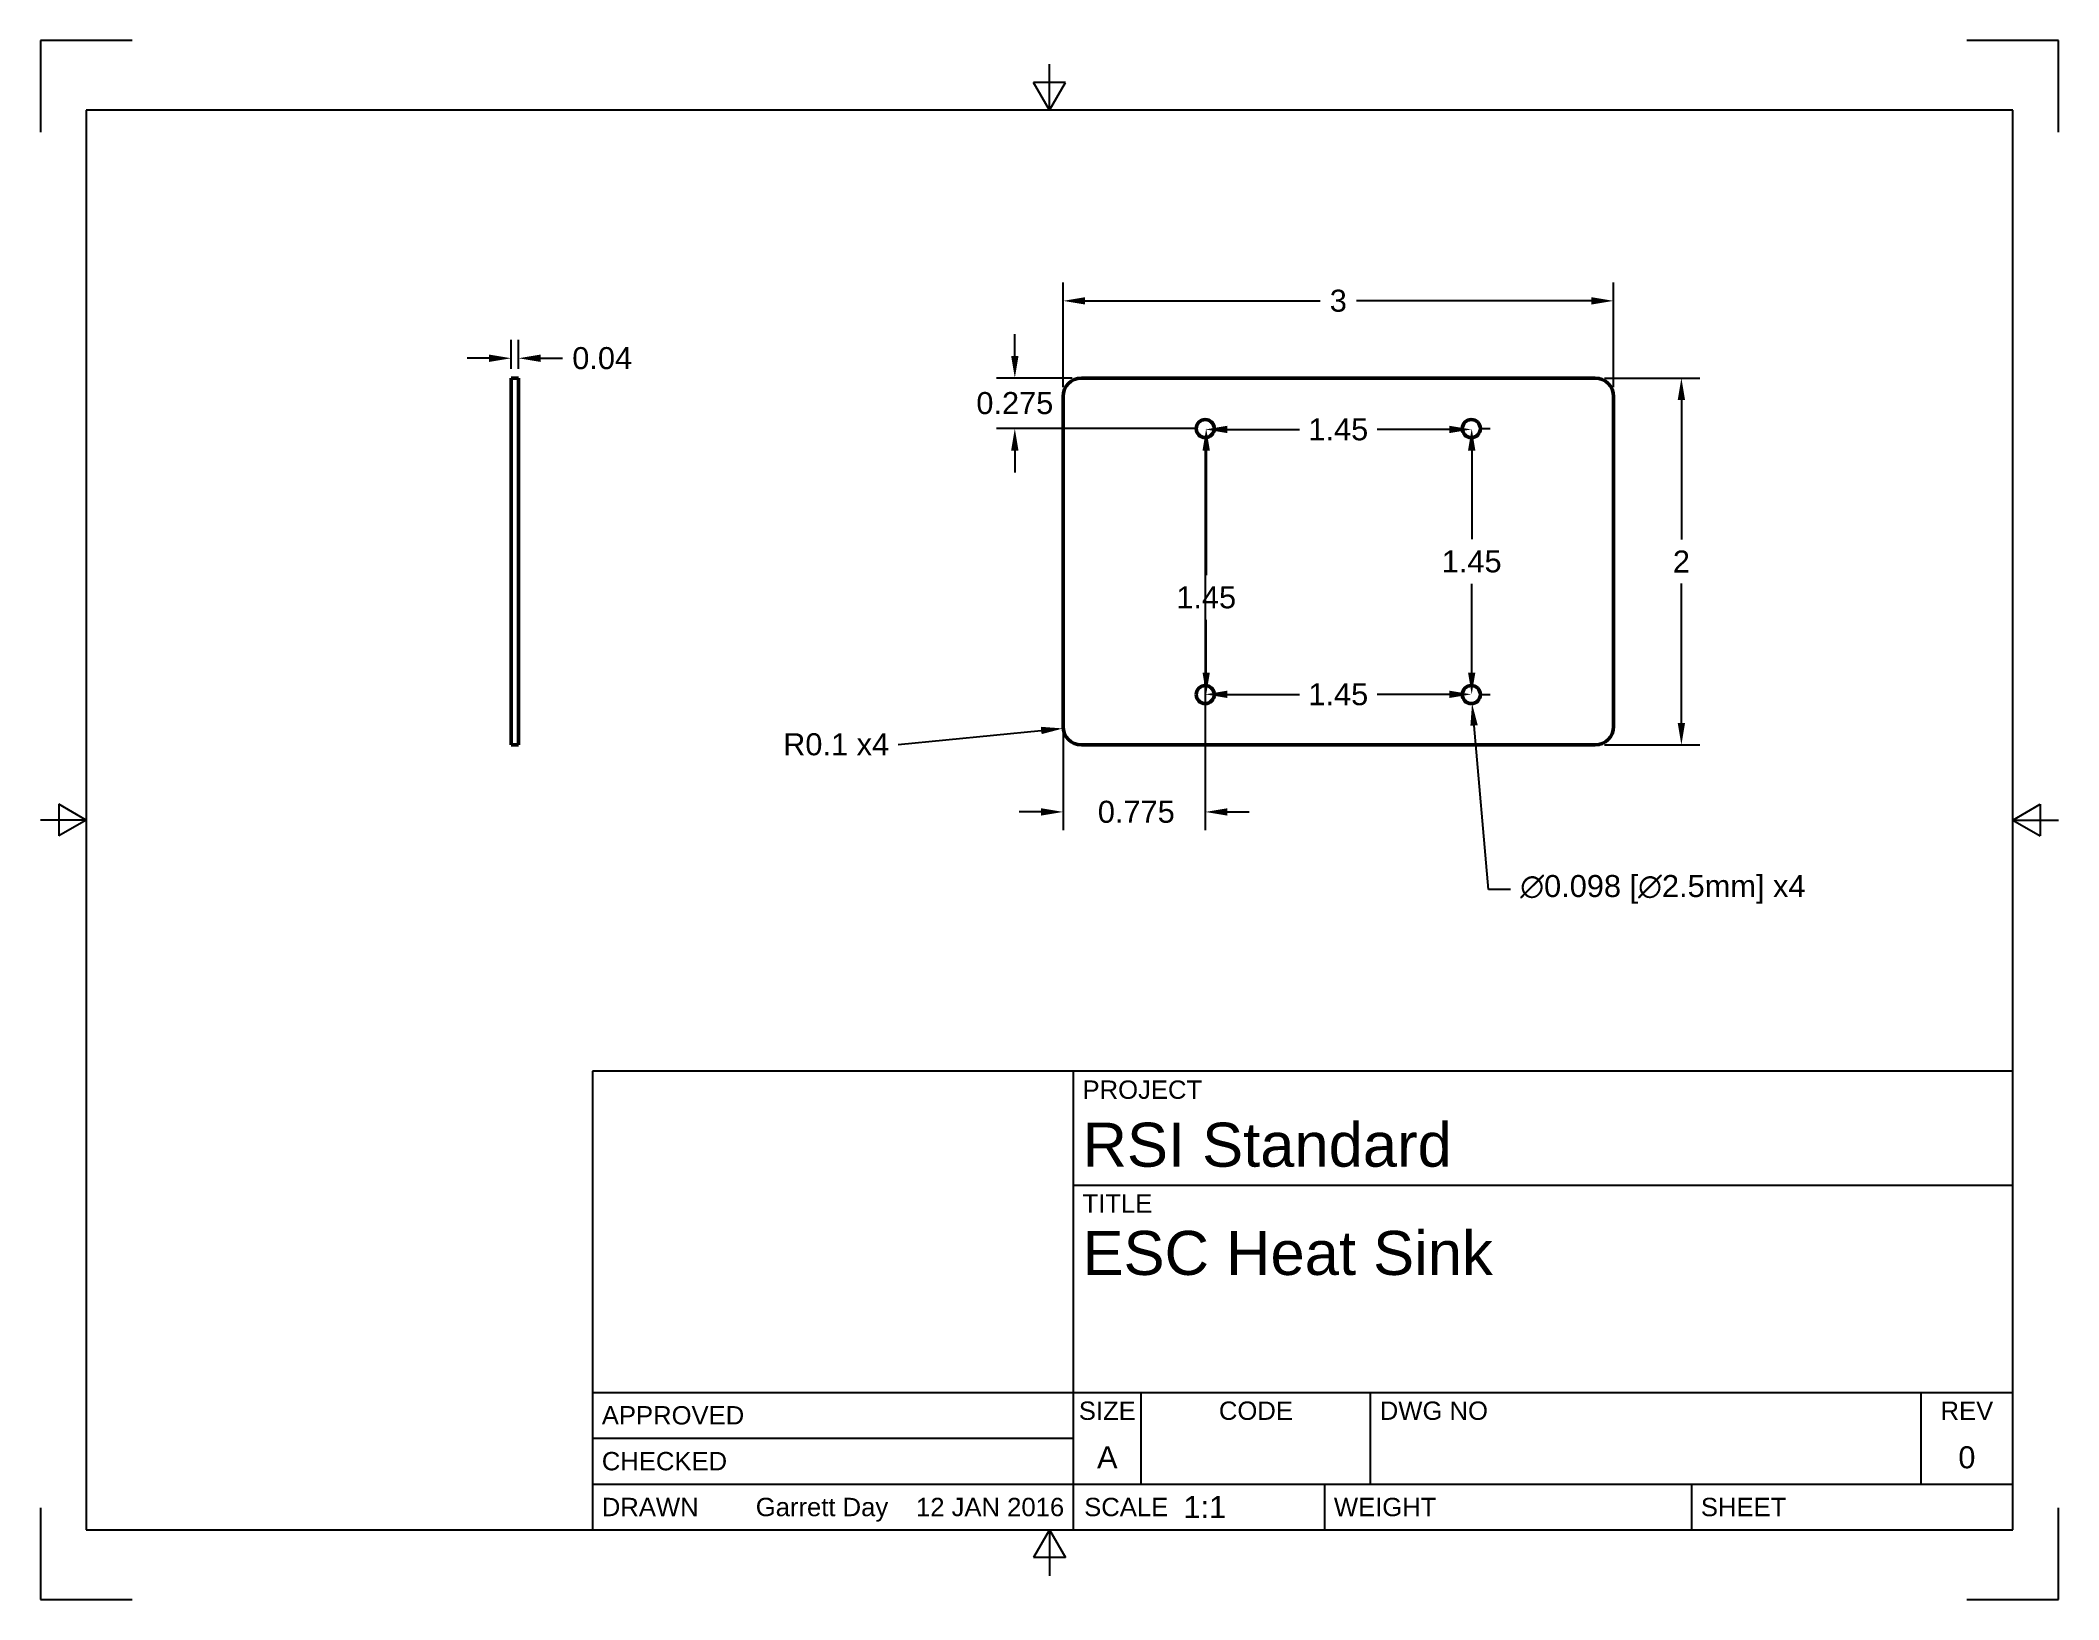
# Model space of a CAD drawing. Header units: inches. Extents: x 0 to 11, y 0 to 8.5.
import ezdxf
from ezdxf.enums import TextEntityAlignment as Align

# ---------------------------------------------------------------- set-up
doc = ezdxf.new("R2010")
doc.units = ezdxf.units.IN
doc.header["$MEASUREMENT"] = 0
doc.layers.add('Border', color=7, linetype='Continuous')
doc.layers.add('Titleblock', color=7, linetype='Continuous')
doc.layers.add('MD_Visible', color=7, linetype='Continuous', lineweight=50)
doc.styles.add('FusionTitle', font='ARIALUNI.TTF')
doc.styles.get("Standard").update_dxf_attribs({"font": 'arial.ttf'})
doc.dimstyles.get("Standard").update_dxf_attribs({"dimtxt": 0.12, "dimasz": 0.12, "dimexe": 0.1, "dimexo": 0.05, "dimgap": 0.06, "dimtad": 0, "dimtih": 1, "dimtoh": 1, "dimdsep": 46, "dimtxsty": 'Standard', "dimcen": 0, "dimclrd": 256, "dimclre": 256, "dimclrt": 256, "dimazin": 3, "dimtp": 0.01, "dimtm": 0.01, "dimtfac": 1, "dimtofl": 0, "dimtmove": 0, "dimatfit": 3, "dimfxl": 1, "dimtolj": 1, "dimarcsym": 1})

# ---------------------------------------------------------------- blocks, each defined once
blk = doc.blocks.new('CustomObjectsInViewport3_0')
at = {"layer": 'MD_Visible', "extrusion": (-6e-16, -1, 0)}
for p, q in [((8.474, 6.659), (5.674, 6.659)), ((5.574, 6.559), (5.574, 4.759)), ((8.574, 4.759), (8.574, 6.559)), ((5.674, 4.659), (8.474, 4.659))]:
    blk.add_line(p, q, dxfattribs=at)
at = {"layer": 'MD_Visible', "extrusion": (0, 0, -1)}
for centre in [(-6.349, 6.384), (-7.799, 6.384), (-6.349, 4.934), (-7.799, 4.934)]:
    blk.add_circle(centre, 0.0492, dxfattribs=at)
at = {"layer": 'MD_Visible'}
for centre, start, end in [((5.674, 6.559), 90, 180), ((8.474, 6.559), 0, 90), ((5.674, 4.759), 180, 270), ((8.474, 4.759), 270, 360)]:
    blk.add_arc(centre, 0.1, start, end, dxfattribs=at)
blk = doc.blocks.new('CustomObjectsInViewport5_0')
at = {"layer": 'MD_Visible', "extrusion": (-1e-16, -1, 0)}
for p, q in [((2.566, 6.659), (2.606, 6.659)), ((2.566, 6.559), (2.566, 6.659)), ((2.606, 6.559), (2.606, 6.659)), ((2.566, 4.759), (2.566, 6.559)), ((2.606, 6.559), (2.606, 4.759)), ((2.566, 4.659), (2.566, 4.759)), ((2.606, 4.659), (2.606, 4.759)), ((2.566, 4.659), (2.606, 4.659))]:
    blk.add_line(p, q, dxfattribs=at)
blk = doc.blocks.new('ANSI_A(H)_SHEET')
at = {"layer": 'Border'}
for p, q in [((0.5, 8.5), (0, 8.5)), ((0, 8.5), (0, 8)), ((11, 8.5), (10.5, 8.5)), ((11, 8), (11, 8.5)), ((5.5, 8.12), (5.5, 8.37)), ((5.587, 8.27), (5.413, 8.27)), ((5.5, 8.12), (5.413, 8.27)), ((5.5, 8.12), (5.587, 8.27)), ((10.75, 8.12), (0.25, 8.12)), ((0.25, 8.12), (0.25, 0.38)), ((10.75, 0.38), (10.75, 8.12)), ((0.1, 4.337), (0.1, 4.163)), ((0.25, 4.25), (0.1, 4.337)), ((10.75, 4.25), (10.9, 4.337)), ((10.9, 4.337), (10.9, 4.163)), ((0.25, 4.25), (0, 4.25)), ((0.25, 4.25), (0.1, 4.163)), ((10.75, 4.25), (11, 4.25)), ((10.75, 4.25), (10.9, 4.163)), ((0, 0.5), (0, 0)), ((11, 0), (11, 0.5)), ((0.25, 0.38), (10.75, 0.38)), ((5.5, 0.38), (5.413, 0.23)), ((5.5, 0.38), (5.5, 0.13)), ((5.5, 0.38), (5.587, 0.23)), ((5.587, 0.23), (5.413, 0.23)), ((0, 0), (0.5, 0)), ((10.5, 0), (11, 0))]:
    blk.add_line(p, q, dxfattribs=at)
blk = doc.blocks.new('ANSI_TITLEBLOCK')
at = {"layer": 'Border'}
for p, q in [((0, 2.5), (-7.74, 2.5)), ((-7.74, 2.5), (-7.74, 0)), ((-5.12, 0), (-5.12, 2.5)), ((0, 0), (0, 2.5)), ((-5.12, 1.88), (0, 1.88)), ((-7.74, 0.75), (0, 0.75)), ((-4.75, 0.25), (-4.75, 0.75)), ((-3.5, 0.25), (-3.5, 0.75)), ((-0.5, 0.25), (-0.5, 0.75)), ((-7.74, 0.5), (-5.12, 0.5)), ((-7.74, 0.25), (0, 0.25)), ((-3.75, 0), (-3.75, 0.25)), ((-1.75, 0), (-1.75, 0.25)), ((-7.74, 0), (0, 0))]:
    blk.add_line(p, q, dxfattribs=at)
at = {"layer": 'Border', "style": 'FusionTitle'}
for s, p in [('PROJECT', (-5.07, 2.45)), ('TITLE', (-5.07, 1.83)), ('DWG NO', (-3.45, 0.7))]:
    blk.add_text(s, height=0.1, dxfattribs=at).set_placement(p, align=Align.TOP_LEFT)
for s, p in [('APPROVED', (-7.69, 0.625)), ('CHECKED', (-7.69, 0.375)), ('DRAWN', (-7.69, 0.125)), ('SCALE', (-5.061, 0.125)), ('WEIGHT', (-3.7, 0.125)), ('SHEET', (-1.7, 0.125))]:
    blk.add_text(s, height=0.1, dxfattribs=at).set_placement(p, align=Align.MIDDLE_LEFT)
for s, p in [('SIZE', (-4.935, 0.7)), ('CODE', (-4.125, 0.7)), ('REV', (-0.25, 0.7))]:
    blk.add_text(s, height=0.1, dxfattribs=at).set_placement(p, align=Align.TOP_CENTER)
blk.add_attdef('PROJECT', (-5.07, 1.98), '', height=0.24, dxfattribs=at)
for tag, height, p in [('TITLE_1', 0.24, (-5.07, 1.63)), ('TITLE_2', 0.24, (-5.07, 1.29)), ('TITLE_3', 0.12, (-5.07, 0.95))]:
    blk.add_attdef(tag, text='', height=height, dxfattribs=at).set_placement(p, align=Align.TOP_LEFT)
for tag, height, p in [('APPROVED_BY', 0.1, (-6.851, 0.625)), ('CHECKED_BY', 0.1, (-6.851, 0.375)), ('DRAWN_BY', 0.1, (-6.851, 0.125)), ('SCALE', 0.12, (-4.52, 0.125)), ('WEIGHT', 0.12, (-3.1, 0.125)), ('SHEET', 0.12, (-1.15, 0.125))]:
    blk.add_attdef(tag, text='', height=height, dxfattribs=at).set_placement(p, align=Align.MIDDLE_LEFT)
for tag, p in [('APPROVED_DATE', (-5.17, 0.625)), ('CHECKED_DATE', (-5.17, 0.375)), ('DRAWN_DATE', (-5.17, 0.125))]:
    blk.add_attdef(tag, text='', height=0.1, dxfattribs=at).set_placement(p, align=Align.MIDDLE_RIGHT)
for tag, p in [('SIZE', (-4.935, 0.3)), ('CODE', (-4.125, 0.3)), ('REV', (-0.25, 0.3))]:
    blk.add_attdef(tag, text='', height=0.12, dxfattribs=at).set_placement(p, align=Align.BOTTOM_CENTER)
blk.add_attdef('DWG_NO', text='', height=0.12, dxfattribs=at).set_placement((-3.45, 0.3), align=Align.BOTTOM_LEFT)
blk = doc.blocks.new('*D16')
at = {"lineweight": -2, "transparency": 16777216}
for p, q in [((5.574, 6.609), (5.574, 7.18)), ((8.574, 6.609), (8.574, 7.18)), ((5.694, 7.08), (6.975, 7.08)), ((8.454, 7.08), (7.173, 7.08))]:
    blk.add_line(p, q, dxfattribs=at)
at = {"transparency": 16777216}
for points in [[(5.694, 7.1), (5.694, 7.06), (5.574, 7.08)], [(8.454, 7.1), (8.454, 7.06), (8.574, 7.08)]]:
    blk.add_solid(points, dxfattribs=at)
at = {"layer": 'Defpoints', "color": 0, "transparency": 16777216}
for p in [(8.574, 7.08), (5.574, 6.559), (8.574, 6.559)]:
    blk.add_point(p, dxfattribs=at)
at = {"transparency": 16777216, "insert": (7.074, 7.08), "char_height": 0.12, "attachment_point": 5}
blk.add_mtext('\\A1;3', dxfattribs=at)
blk = doc.blocks.new('*D17')
at = {"lineweight": -2, "transparency": 16777216}
for p, q in [((8.524, 6.659), (9.044, 6.659)), ((8.944, 6.539), (8.944, 5.779)), ((8.944, 4.779), (8.944, 5.539)), ((8.524, 4.659), (9.044, 4.659))]:
    blk.add_line(p, q, dxfattribs=at)
at = {"transparency": 16777216}
for points in [[(8.924, 6.539), (8.964, 6.539), (8.944, 6.659)], [(8.924, 4.779), (8.964, 4.779), (8.944, 4.659)]]:
    blk.add_solid(points, dxfattribs=at)
at = {"layer": 'Defpoints', "color": 0, "transparency": 16777216}
for p in [(8.474, 6.659), (8.474, 4.659), (8.944, 4.659)]:
    blk.add_point(p, dxfattribs=at)
at = {"transparency": 16777216, "insert": (8.944, 5.659), "char_height": 0.12, "attachment_point": 5}
blk.add_mtext('\\A1;2', dxfattribs=at)
blk = doc.blocks.new('*D18')
at = {"lineweight": -2, "transparency": 16777216}
for p, q in [((6.399, 6.384), (6.454, 6.384)), ((6.354, 6.264), (6.354, 5.584)), ((6.354, 5.054), (6.354, 5.341)), ((6.399, 4.934), (6.454, 4.934))]:
    blk.add_line(p, q, dxfattribs=at)
at = {"transparency": 16777216}
for points in [[(6.334, 6.264), (6.374, 6.264), (6.354, 6.384)], [(6.334, 5.054), (6.374, 5.054), (6.354, 4.934)]]:
    blk.add_solid(points, dxfattribs=at)
at = {"layer": 'Defpoints', "color": 0, "transparency": 16777216}
for p in [(6.349, 6.384), (6.349, 4.934), (6.354, 4.934)]:
    blk.add_point(p, dxfattribs=at)
at = {"transparency": 16777216, "insert": (6.354, 5.463), "char_height": 0.12, "attachment_point": 5}
blk.add_mtext('\\A1;1.45', dxfattribs=at)
blk = doc.blocks.new('*D19')
at = {"lineweight": -2, "transparency": 16777216}
for p, q in [((6.349, 4.984), (6.349, 5.035)), ((7.799, 4.984), (7.799, 5.035)), ((6.469, 4.935), (6.863, 4.935)), ((7.679, 4.935), (7.285, 4.935))]:
    blk.add_line(p, q, dxfattribs=at)
at = {"transparency": 16777216}
for points in [[(6.469, 4.955), (6.469, 4.915), (6.349, 4.935)], [(7.679, 4.955), (7.679, 4.915), (7.799, 4.935)]]:
    blk.add_solid(points, dxfattribs=at)
at = {"layer": 'Defpoints', "color": 0, "transparency": 16777216}
for p in [(6.349, 4.935), (6.349, 4.934), (7.799, 4.934)]:
    blk.add_point(p, dxfattribs=at)
at = {"transparency": 16777216, "insert": (7.074, 4.935), "char_height": 0.12, "attachment_point": 5}
blk.add_mtext('\\A1;1.45', dxfattribs=at)
blk = doc.blocks.new('*D20')
at = {"lineweight": -2, "transparency": 16777216}
blk.add_line((4.676, 4.662), (5.455, 4.738), dxfattribs=at)
at = {"transparency": 16777216}
blk.add_solid([(5.453, 4.758), (5.457, 4.718), (5.574, 4.749)], dxfattribs=at)
at = {"layer": 'Defpoints', "color": 0, "transparency": 16777216}
for p in [(5.574, 4.749), (5.674, 4.759)]:
    blk.add_point(p, dxfattribs=at)
at = {"transparency": 16777216, "insert": (4.337, 4.662), "char_height": 0.12, "attachment_point": 5}
blk.add_mtext('\\A1;R0.1 x4', dxfattribs=at)
blk = doc.blocks.new('*D21')
at = {"lineweight": -2, "transparency": 16777216}
for p, q in [((5.574, 6.509), (5.574, 4.194)), ((6.349, 6.334), (6.349, 4.194)), ((5.454, 4.294), (5.334, 4.294)), ((6.469, 4.294), (6.589, 4.294))]:
    blk.add_line(p, q, dxfattribs=at)
at = {"transparency": 16777216}
for points in [[(5.454, 4.314), (5.454, 4.274), (5.574, 4.294)], [(6.469, 4.314), (6.469, 4.274), (6.349, 4.294)]]:
    blk.add_solid(points, dxfattribs=at)
at = {"layer": 'Defpoints', "color": 0, "transparency": 16777216}
for p in [(5.574, 6.559), (6.349, 6.384), (5.574, 4.294)]:
    blk.add_point(p, dxfattribs=at)
at = {"transparency": 16777216, "insert": (5.973, 4.294), "char_height": 0.12, "attachment_point": 5}
blk.add_mtext('\\A1;0.775', dxfattribs=at)
blk = doc.blocks.new('*D22')
at = {"lineweight": -2, "transparency": 16777216}
for p, q in [((5.311, 6.779), (5.311, 6.899)), ((5.624, 6.659), (5.211, 6.659)), ((6.299, 6.384), (5.211, 6.384)), ((5.311, 6.264), (5.311, 6.144))]:
    blk.add_line(p, q, dxfattribs=at)
at = {"transparency": 16777216}
for points in [[(5.291, 6.779), (5.331, 6.779), (5.311, 6.659)], [(5.291, 6.264), (5.331, 6.264), (5.311, 6.384)]]:
    blk.add_solid(points, dxfattribs=at)
at = {"layer": 'Defpoints', "color": 0, "transparency": 16777216}
for p in [(5.311, 6.659), (5.674, 6.659), (6.349, 6.384)]:
    blk.add_point(p, dxfattribs=at)
at = {"transparency": 16777216, "insert": (5.311, 6.522), "char_height": 0.12, "attachment_point": 5}
blk.add_mtext('\\A1;0.275', dxfattribs=at)
blk = doc.blocks.new('*D23')
at = {"lineweight": -2, "transparency": 16777216}
for p, q in [((7.893, 3.872), (7.814, 4.765)), ((8.013, 3.872), (7.893, 3.872))]:
    blk.add_line(p, q, dxfattribs=at)
at = {"transparency": 16777216}
blk.add_solid([(7.834, 4.767), (7.794, 4.764), (7.803, 4.885)], dxfattribs=at)
at = {"layer": 'Defpoints', "color": 0, "transparency": 16777216}
for p in [(7.795, 4.983), (7.803, 4.885)]:
    blk.add_point(p, dxfattribs=at)
at = {"transparency": 16777216, "insert": (8.843, 3.872), "char_height": 0.12, "attachment_point": 5}
blk.add_mtext('\\A1;∅0.098 [∅2.5mm] x4', dxfattribs=at)
blk = doc.blocks.new('*D24')
at = {"lineweight": -2, "transparency": 16777216}
for p, q in [((7.849, 6.384), (7.901, 6.384)), ((7.801, 6.264), (7.801, 5.78)), ((7.801, 5.054), (7.801, 5.538)), ((7.849, 4.934), (7.901, 4.934))]:
    blk.add_line(p, q, dxfattribs=at)
at = {"transparency": 16777216}
for points in [[(7.781, 6.264), (7.821, 6.264), (7.801, 6.384)], [(7.781, 5.054), (7.821, 5.054), (7.801, 4.934)]]:
    blk.add_solid(points, dxfattribs=at)
at = {"layer": 'Defpoints', "color": 0, "transparency": 16777216}
for p in [(7.799, 6.384), (7.799, 4.934), (7.801, 4.934)]:
    blk.add_point(p, dxfattribs=at)
at = {"transparency": 16777216, "insert": (7.801, 5.659), "char_height": 0.12, "attachment_point": 5}
blk.add_mtext('\\A1;1.45', dxfattribs=at)
blk = doc.blocks.new('*D25')
at = {"lineweight": -2, "transparency": 16777216}
for p, q in [((6.349, 6.334), (6.349, 6.279)), ((6.469, 6.379), (6.863, 6.379)), ((7.679, 6.379), (7.285, 6.379)), ((7.799, 6.334), (7.799, 6.279))]:
    blk.add_line(p, q, dxfattribs=at)
at = {"transparency": 16777216}
for points in [[(6.469, 6.399), (6.469, 6.359), (6.349, 6.379)], [(7.679, 6.399), (7.679, 6.359), (7.799, 6.379)]]:
    blk.add_solid(points, dxfattribs=at)
at = {"layer": 'Defpoints', "color": 0, "transparency": 16777216}
for p in [(6.349, 6.384), (7.799, 6.384), (7.799, 6.379)]:
    blk.add_point(p, dxfattribs=at)
at = {"transparency": 16777216, "insert": (7.074, 6.379), "char_height": 0.12, "attachment_point": 5}
blk.add_mtext('\\A1;1.45', dxfattribs=at)
blk = doc.blocks.new('*D26')
at = {"lineweight": -2, "transparency": 16777216}
for p, q in [((2.566, 6.709), (2.566, 6.867)), ((2.606, 6.709), (2.606, 6.867)), ((2.446, 6.767), (2.326, 6.767)), ((2.726, 6.767), (2.846, 6.767))]:
    blk.add_line(p, q, dxfattribs=at)
at = {"transparency": 16777216}
for points in [[(2.446, 6.787), (2.446, 6.747), (2.566, 6.767)], [(2.726, 6.787), (2.726, 6.747), (2.606, 6.767)]]:
    blk.add_solid(points, dxfattribs=at)
at = {"layer": 'Defpoints', "color": 0, "transparency": 16777216}
for p in [(2.606, 6.767), (2.566, 6.659), (2.606, 6.659)]:
    blk.add_point(p, dxfattribs=at)
at = {"transparency": 16777216, "insert": (3.062, 6.767), "char_height": 0.12, "attachment_point": 5}
blk.add_mtext('\\A1;0.04', dxfattribs=at)

msp = doc.modelspace()

# ---------------------------------------------------------------- block references
at = {"layer": 'Border'}
msp.add_blockref('ANSI_A(H)_SHEET', (0, 0), dxfattribs=at)
at = {"layer": 'MD_Visible'}
for name in ['CustomObjectsInViewport5_0', 'CustomObjectsInViewport3_0']:
    msp.add_blockref(name, (0, 0), dxfattribs=at)
at = {"layer": 'Titleblock'}
msp.add_blockref('ANSI_TITLEBLOCK', (10.75, 0.38), dxfattribs=at).add_auto_attribs({'SCALE': '1:1', 'DRAWN_DATE': '12 JAN 2016', 'DRAWN_BY': 'Garrett Day', 'SIZE': 'A', 'REV': '0', 'PROJECT': 'RSI Standard', 'TITLE_1': 'ESC Heat Sink'})

# ---------------------------------------------------------------- dimensions: what is measured, and where the dimension line sits
for base, p1, p2, angle, override, picture, middle in [((8.5739262, 7.0796675), (5.5739262, 6.5590427), (8.5739262, 6.5590427), 180, {"dimlfac": 1}, '*D16', (7.0739262, 7.0796675)), ((5.3106609, 6.6590427), (6.3489262, 6.3840427), (5.6739262, 6.6590427), 270, {"dimdec": 3, "dimlfac": 1, "dimtdec": 3}, '*D22', (5.3106609, 6.5215427)), ((6.353537, 4.9340427), (6.3489262, 6.3840427), (6.3489262, 4.9340427), 90, {"dimlfac": 1}, '*D18', (6.353537, 5.4625984)), ((6.3489262, 4.9345404), (7.7989262, 4.9340427), (6.3489262, 4.9340427), 180, {"dimlfac": 1}, '*D19', (7.0739262, 4.9345404))]:
    dim = msp.add_linear_dim(base=base, p1=p1, p2=p2, angle=angle, dimstyle='Standard', override=override)
    dim.commit()
    dim.dimension.update_dxf_attribs({"geometry": picture, "text_midpoint": middle, "dimtype": 160})
for base, p1, p2, angle, picture, middle in [((2.606271, 6.7672278), (2.566271, 6.6590427), (2.606271, 6.6590427), 180, '*D26', (3.0618781, 6.7672278)), ((8.944342, 4.6590427), (8.4739262, 6.6590427), (8.4739262, 4.6590427), 90, '*D17', (8.944342, 5.6590427)), ((7.8014097, 4.9340427), (7.7989262, 6.3840427), (7.7989262, 4.9340427), 90, '*D24', (7.8014097, 5.6590427))]:
    dim = msp.add_linear_dim(base=base, p1=p1, p2=p2, angle=angle, dimstyle='Standard', override={"dimlfac": 1})
    dim.commit()
    dim.dimension.update_dxf_attribs({"geometry": picture, "text_midpoint": middle})
dim = msp.add_linear_dim(base=(5.5739262, 4.2941048), p1=(6.3489262, 6.3840427), p2=(5.5739262, 6.5590427), dimstyle='Standard', override={"dimdec": 6, "dimlfac": 1, "dimtdec": 6})
dim.commit()
dim.dimension.update_dxf_attribs({"geometry": '*D21', "text_midpoint": (5.97331, 4.2941048), "dimtype": 160})
dim = msp.add_linear_dim(base=(7.7989262, 6.3785002), p1=(6.3489262, 6.3840427), p2=(7.7989262, 6.3840427), dimstyle='Standard', override={"dimlfac": 1})
dim.commit()
dim.dimension.update_dxf_attribs({"geometry": '*D25', "text_midpoint": (7.0739262, 6.3785002)})
dim = msp.add_diameter_dim_2p(p1=(7.794585, 4.9830634), p2=(7.8032675, 4.8850219), text='<>[] x4', dimstyle='Standard', override={"dimdec": 3, "dimlfac": 1, "dimtdec": 3})
dim.commit()
dim.dimension.update_dxf_attribs({"geometry": '*D23', "text_midpoint": (8.843493, 3.8723757), "dimtype": 163})
dim = msp.add_radius_dim(center=(5.6739262, 4.7590427), mpoint=(5.5743967, 4.7493545), text='<> x4', dimstyle='Standard', override={"dimlfac": 1})
dim.commit()
dim.dimension.update_dxf_attribs({"geometry": '*D20', "text_midpoint": (4.6756041, 4.6618661), "dimtype": 164})

doc.saveas('drawing.dxf')
